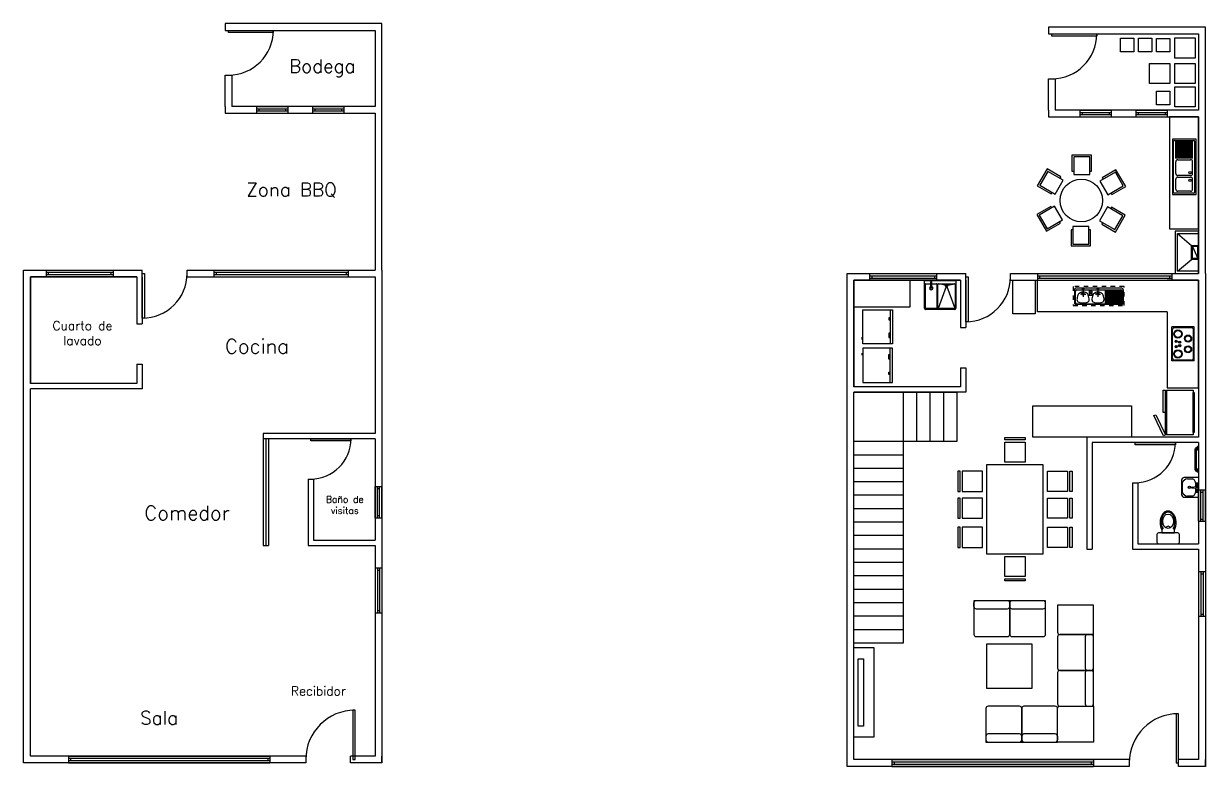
# Model space of a CAD drawing. Extents: x 4.6 to 31, y 7.2 to 54.5.
# Drawn here: x 4.62 to 31.01, y 37.97 to 54.55 of the extents above; entities that cross this region are included whole.
import ezdxf

# ---------------------------------------------------------------- set-up
doc = ezdxf.new("R2010")
doc.units = 0
doc.header["$MEASUREMENT"] = 0
for name, pattern in [('0', [0]), ('AI9-LType1', [0.879429, 0.586286, -0.293143]), ('DASHED', [19.05, 12.7, -6.35])]:
    doc.linetypes.add(name, pattern=pattern)
for name, color, linetype in [('Cajas bodega', 12, 'Continuous'), ('Gradas', 252, 'Continuous'), ('Muebles Comedor', 170, 'Continuous'), ('Muebles Zona BBQ', 42, 'Continuous'), ('Muebles_baño', 211, 'Continuous'), ('Muebles_cocina', 200, 'Continuous'), ('Muebles_cuarto_lavado', 230, 'Continuous'), ('Muebles_sala', 90, 'Continuous'), ('Puertas', 2, 'DASHED'), ('Windows', 140, 'Continuous')]:
    doc.layers.add(name, color=color, linetype=linetype)
doc.styles.add('Nombres_lugares', font='RomanS')

# ---------------------------------------------------------------- blocks, each defined once
blk = doc.blocks.new('47')
at = {"color": 0, "linetype": '0'}
for p, q in [((5023.4, 14065.4), (4933.4, 14065.4)), ((4933.4, 14065.4), (4933.4, 14015.4)), ((4938.5, 14020.4), (4938.5, 14065.4)), ((4938.5, 14020.4), (4963.5, 14050.4)), ((4963.5, 14050.4), (4963.5, 14065.4)), ((4993.5, 14050.4), (4963.5, 14050.4)), ((4965.5, 14052.4), (4991.5, 14063.4)), ((4991.5, 14063.4), (4965.5, 14063.4)), ((4965.5, 14063.4), (4965.5, 14052.4)), ((4965.5, 14052.4), (4965.5, 14052.4)), ((4991.5, 14052.4), (4965.5, 14052.4)), ((4991.5, 14063.4), (4991.5, 14052.4)), ((4993.5, 14065.4), (4993.5, 14050.4)), ((5018.5, 14020.4), (4993.5, 14050.4)), ((5018.5, 14065.4), (5018.5, 14020.4)), ((5023.4, 14015.4), (5023.4, 14065.4)), ((4933.4, 14015.4), (5023.4, 14015.4)), ((5018.5, 14020.4), (4938.5, 14020.4))]:
    blk.add_line(p, q, dxfattribs=at)
blk = doc.blocks.new('10')
at = {"color": 0}
for p, q in [((3826.3, 14051.5), (3826.3, 13981.1)), ((3990.4, 14051.5), (3826.3, 14051.5)), ((3829.8, 13988.1), (3829.8, 14044.4)), ((3983.4, 14047.9), (3833.3, 14047.9)), ((3883.4, 14041), (3833.3, 14041)), ((3928.6, 14041.2), (3893.1, 14041.2)), ((3975.1, 14041.2), (3945.5, 14041.2)), ((3986.9, 14044.4), (3986.9, 13988.1)), ((3990.4, 13981.1), (3990.4, 14051.5)), ((3883.4, 14038), (3833.3, 14038)), ((3883.4, 14035.1), (3833.3, 14035.1)), ((3883.4, 14032.2), (3833.3, 14032.2)), ((3883.4, 14029.2), (3833.3, 14029.2)), ((3883.4, 14026.3), (3833.3, 14026.3)), ((3883.4, 14023.4), (3833.3, 14023.4)), ((3883.4, 14020.4), (3833.3, 14020.4)), ((3883.4, 14017.5), (3833.3, 14017.5)), ((3883.4, 14014.5), (3833.3, 14014.5)), ((3883.4, 14011.6), (3833.3, 14011.6)), ((3883.4, 14008.7), (3833.3, 14008.7)), ((3883.4, 14005.7), (3833.3, 14005.7)), ((3887.3, 13996.9), (3887.3, 14035.3)), ((3934.4, 14035.3), (3934.4, 13996.9)), ((3939.7, 13996.9), (3939.7, 14035.3)), ((3981, 14035.3), (3981, 13996.9)), ((3826.3, 13981.1), (3990.4, 13981.1)), ((3883.4, 14002.8), (3833.3, 14002.8)), ((3883.4, 13999.8), (3833.3, 13999.8)), ((3883.4, 13996.9), (3833.3, 13996.9)), ((3883.4, 13994), (3833.3, 13994)), ((3883.4, 13991), (3833.3, 13991)), ((3983.4, 13984.6), (3833.3, 13984.6)), ((3928.6, 13991), (3893.1, 13991)), ((3975.1, 13991), (3945.5, 13991))]:
    blk.add_line(p, q, dxfattribs=at)
for centre in [(3925.8, 14033.1), (3948.3, 14033.1)]:
    blk.add_circle(centre, 3.53, dxfattribs=at)
for points in [[(3833.3, 14047.9), (3831.4, 14047.9), (3829.8, 14046.4), (3829.8, 14044.4)], [(3893.1, 14041.2), (3889.9, 14041.2), (3887.3, 14038.5), (3887.3, 14035.3)], [(3934.4, 14035.3), (3934.4, 14038.5), (3931.8, 14041.2), (3928.6, 14041.2)], [(3945.5, 14041.2), (3942.3, 14041.2), (3939.7, 14038.5), (3939.7, 14035.3)], [(3981, 14035.3), (3981, 14038.5), (3978.3, 14041.2), (3975.1, 14041.2)], [(3986.9, 14044.4), (3986.9, 14046.4), (3985.3, 14047.9), (3983.4, 14047.9)], [(3829.8, 13988.1), (3829.8, 13986.2), (3831.4, 13984.6), (3833.3, 13984.6)], [(3887.3, 13996.9), (3887.3, 13993.7), (3889.9, 13991), (3893.1, 13991)], [(3928.6, 13991), (3931.8, 13991), (3934.4, 13993.7), (3934.4, 13996.9)], [(3939.7, 13996.9), (3939.7, 13993.7), (3942.3, 13991), (3945.5, 13991)], [(3975.1, 13991), (3978.3, 13991), (3981, 13993.7), (3981, 13996.9)], [(3983.4, 13984.6), (3985.3, 13984.6), (3986.9, 13986.2), (3986.9, 13988.1)]]:
    blk.add_open_spline(points, degree=3, dxfattribs=at)
blk = doc.blocks.new('37')
at = {"color": 0, "linetype": '0'}
for p, q in [((4838.7, 13566.1), (4762.7, 13566.1)), ((4762.7, 13566.1), (4762.7, 13516.1)), ((4832.7, 13564.4), (4768.6, 13564.4)), ((4838.7, 13566.1), (4838.7, 13516.1)), ((4764.4, 13560.1), (4764.4, 13522)), ((4837, 13560.1), (4837, 13522)), ((4838.7, 13516.1), (4762.7, 13516.1)), ((4832.7, 13517.8), (4768.6, 13517.8)), ((4794.4, 13527.8), (4794.3, 13527.9)), ((4794.4, 13523.7), (4794.3, 13523.6)), ((4795, 13527.8), (4795.1, 13527.9)), ((4795, 13523.7), (4795.1, 13523.6)), ((4796.4, 13535.8), (4796.3, 13535.9)), ((4796.4, 13531.7), (4796.3, 13531.6)), ((4797, 13535.8), (4797.1, 13535.9)), ((4797, 13531.7), (4797.1, 13531.6)), ((4804.4, 13535.8), (4804.3, 13535.9)), ((4804.4, 13531.7), (4804.3, 13531.6)), ((4805, 13535.8), (4805.1, 13535.9)), ((4805, 13531.7), (4805.1, 13531.6)), ((4806.4, 13527.8), (4806.3, 13527.9)), ((4806.4, 13523.7), (4806.3, 13523.6)), ((4807, 13527.8), (4807.1, 13527.9)), ((4807, 13523.7), (4807.1, 13523.6))]:
    blk.add_line(p, q, dxfattribs=at)
for centre, radius in [((4778.4, 13529.8), 9.37), ((4778.4, 13529.8), 7.67), ((4788.7, 13552.4), 7.96), ((4788.7, 13552.4), 6.26), ((4812.7, 13552.4), 7.96), ((4812.7, 13552.4), 6.26), ((4823, 13529.8), 9.37), ((4823, 13529.8), 7.67), ((4794.7, 13525.8), 2.5), ((4794.7, 13525.8), 2.18), ((4796.7, 13533.8), 2.5), ((4796.7, 13533.8), 2.18), ((4804.7, 13533.8), 2.5), ((4804.7, 13533.8), 2.18), ((4806.7, 13525.8), 2.5), ((4806.7, 13525.8), 2.18)]:
    blk.add_circle(centre, radius, dxfattribs=at)
for centre, radius, start, end in [((4768.6, 13560.1), 4.25, 90, 180), ((4832.7, 13560.1), 4.25, 0, 90), ((4768.6, 13522), 4.25, 180, 270), ((4817.2, 13525.8), 23, 174.6599, 185.3401), ((4817.2, 13525.8), 22.9, 174.8519, 185.1481), ((4794.7, 13525.8), 2.08, 81.5049, 98.4951), ((4794.7, 13525.8), 2.08, 261.5049, 278.4951), ((4772.1, 13525.8), 22.9, 354.8519, 5.1481), ((4772.1, 13525.8), 23, 354.6599, 5.3401), ((4819.2, 13533.8), 23, 174.6599, 185.3401), ((4819.2, 13533.8), 22.9, 174.8519, 185.1481), ((4796.7, 13533.8), 2.08, 81.5049, 98.4951), ((4796.7, 13533.8), 2.08, 261.5049, 278.4951), ((4774.1, 13533.8), 22.9, 354.8519, 5.1481), ((4774.1, 13533.8), 23, 354.6599, 5.3401), ((4827.2, 13533.8), 23, 174.6599, 185.3401), ((4827.2, 13533.8), 22.9, 174.8519, 185.1481), ((4804.7, 13533.8), 2.08, 81.5049, 98.4951), ((4804.7, 13533.8), 2.08, 261.5049, 278.4951), ((4782.1, 13533.8), 22.9, 354.8519, 5.1481), ((4782.1, 13533.8), 23, 354.6599, 5.3401), ((4829.2, 13525.8), 23, 174.6599, 185.3401), ((4829.2, 13525.8), 22.9, 174.8519, 185.1481), ((4806.7, 13525.8), 2.08, 81.5049, 98.4951), ((4806.7, 13525.8), 2.08, 261.5049, 278.4951), ((4784.1, 13525.8), 22.9, 354.8519, 5.1481), ((4784.1, 13525.8), 23, 354.6599, 5.3401), ((4832.7, 13522), 4.25, 270, 0)]:
    blk.add_arc(centre, radius, start, end, dxfattribs=at)
blk = doc.blocks.new('21')
at = {"color": 0, "linetype": 'AI9-LType1'}
for p, q in [((3814.3, 13483.2), (3814.3, 13412.9)), ((4001.9, 13483.2), (3814.3, 13483.2)), ((4001.9, 13412.9), (4001.9, 13483.2)), ((3814.3, 13412.9), (4001.9, 13412.9))]:
    blk.add_line(p, q, dxfattribs=at)
at = {"color": 0}
for p, q in [((3825.2, 13479.7), (3990.1, 13479.7)), ((3817.6, 13425.6), (3817.6, 13472.1)), ((3821.1, 13430.4), (3821.1, 13471.8)), ((3884.9, 13468.9), (3822.4, 13469)), ((3884.9, 13465.1), (3822.4, 13465.2)), ((3884.9, 13461.3), (3822.4, 13461.4)), ((3884.9, 13457.5), (3822.4, 13457.6)), ((3884.9, 13453.6), (3822.4, 13453.7)), ((3884.9, 13449.8), (3822.4, 13449.9)), ((3884.9, 13446), (3822.4, 13446.1)), ((3884.9, 13442.2), (3822.4, 13442.3)), ((3884.9, 13438.4), (3822.4, 13438.5)), ((3884.9, 13434.6), (3822.4, 13434.7)), ((3884.9, 13472.7), (3823.2, 13472.8)), ((3989.2, 13476.7), (3826, 13476.7)), ((3906.5, 13440.6), (3900.8, 13440.6)), ((3910.8, 13444.9), (3910.8, 13450.6)), ((3910.8, 13436.3), (3910.8, 13430.6)), ((3915.1, 13440.6), (3920.8, 13440.6)), ((3933.6, 13429.8), (3933.6, 13444.7)), ((3934.8, 13445.8), (3941.7, 13445.8)), ((3942.9, 13429.8), (3942.9, 13444.7)), ((3961.4, 13440.6), (3955.7, 13440.6)), ((3965.7, 13444.9), (3965.7, 13450.6)), ((3965.7, 13436.3), (3965.7, 13430.6)), ((3970, 13440.6), (3975.7, 13440.6)), ((3994.1, 13471.8), (3994.1, 13430.4)), ((3997.7, 13425.6), (3997.7, 13472.1)), ((3822.4, 13430.9), (3884.9, 13430.8)), ((3990.1, 13417.9), (3825.2, 13417.9)), ((3989.2, 13425.5), (3826, 13425.5)), ((3910.8, 13418.6), (3910.8, 13429.5)), ((3941.7, 13428.6), (3934.8, 13428.6)), ((3965.7, 13418.6), (3965.7, 13429.5))]:
    blk.add_line(p, q, dxfattribs=at)
for centre, radius in [((3910.8, 13440.6), 4.3), ((3910.8, 13440.6), 1.72), ((3938.3, 13437.4), 3.11), ((3938.3, 13437.4), 1.99), ((3965.7, 13440.6), 4.3), ((3965.7, 13440.6), 1.72), ((3910.8, 13422), 2.42), ((3965.7, 13422), 2.42)]:
    blk.add_circle(centre, radius, dxfattribs=at)
for points in [[(3825.2, 13479.7), (3821, 13479.7), (3817.6, 13476.3), (3817.6, 13472.1)], [(3997.7, 13472.1), (3997.7, 13476.3), (3994.3, 13479.7), (3990.1, 13479.7)], [(3826, 13476.7), (3823.3, 13476.7), (3821.1, 13474.5), (3821.1, 13471.8)], [(3889.1, 13464.6), (3888.1, 13462.5), (3887.8, 13460.1), (3888.3, 13457.8)], [(3888.3, 13457.8), (3889.1, 13451.7), (3891, 13445.8), (3894, 13440.4)], [(3891.7, 13469), (3890.4, 13467.8), (3889.5, 13466.3), (3889.1, 13464.6)], [(3906.4, 13473.4), (3901.2, 13473.3), (3896.1, 13471.7), (3891.7, 13469)], [(3894, 13440.4), (3897.1, 13437.3), (3901, 13435.2), (3905.2, 13434.2)], [(3905.2, 13434.2), (3908.9, 13433.1), (3912.8, 13433.1), (3916.5, 13434.2)], [(3908, 13473.6), (3907.5, 13473.6), (3906.9, 13473.4), (3906.4, 13473.3)], [(3915.3, 13473.4), (3912.9, 13473.8), (3910.5, 13473.9), (3908, 13473.6)], [(3930, 13469), (3925.6, 13471.7), (3920.6, 13473.3), (3915.3, 13473.4)], [(3916.5, 13434.2), (3920.7, 13435.2), (3924.6, 13437.3), (3927.7, 13440.4)], [(3927.7, 13440.4), (3930.7, 13445.8), (3932.6, 13451.7), (3933.4, 13457.8)], [(3932.7, 13464.6), (3932.2, 13466.3), (3931.3, 13467.8), (3930, 13469)], [(3933.4, 13457.8), (3933.9, 13460.1), (3933.6, 13462.5), (3932.7, 13464.6)], [(3934.8, 13445.8), (3934.1, 13445.8), (3933.6, 13445.3), (3933.6, 13444.7)], [(3942.9, 13444.7), (3942.9, 13445.3), (3942.3, 13445.8), (3941.7, 13445.8)], [(3943.8, 13464.6), (3942.9, 13462.5), (3942.6, 13460.1), (3943.1, 13457.8)], [(3943.1, 13457.8), (3943.8, 13451.7), (3945.8, 13445.8), (3948.7, 13440.4)], [(3946.4, 13469), (3945.2, 13467.8), (3944.3, 13466.3), (3943.8, 13464.6)], [(3961.1, 13473.4), (3955.9, 13473.3), (3950.8, 13471.7), (3946.4, 13469)], [(3948.7, 13440.4), (3951.8, 13437.3), (3955.7, 13435.2), (3959.9, 13434.2)], [(3959.9, 13434.2), (3963.6, 13433.1), (3967.6, 13433.1), (3971.3, 13434.2)], [(3968.4, 13473.6), (3966, 13473.9), (3963.5, 13473.8), (3961.1, 13473.4)], [(3970.1, 13473.3), (3969.5, 13473.4), (3969, 13473.6), (3968.4, 13473.6)], [(3984.8, 13469), (3980.4, 13471.7), (3975.3, 13473.3), (3970.1, 13473.4)], [(3971.3, 13434.2), (3975.5, 13435.2), (3979.4, 13437.3), (3982.5, 13440.4)], [(3982.5, 13440.4), (3985.4, 13445.8), (3987.4, 13451.7), (3988.1, 13457.8)], [(3987.4, 13464.6), (3986.9, 13466.3), (3986, 13467.8), (3984.8, 13469)], [(3988.1, 13457.8), (3988.6, 13460.1), (3988.4, 13462.5), (3987.4, 13464.6)], [(3994.1, 13471.8), (3994.1, 13474.5), (3991.9, 13476.7), (3989.2, 13476.7)], [(3817.6, 13425.6), (3817.6, 13421.4), (3821, 13417.9), (3825.2, 13417.9)], [(3821.1, 13430.4), (3821.1, 13427.7), (3823.3, 13425.5), (3826, 13425.5)], [(3933.6, 13429.8), (3933.6, 13429.2), (3934.1, 13428.6), (3934.8, 13428.6)], [(3941.7, 13428.6), (3942.3, 13428.6), (3942.9, 13429.2), (3942.9, 13429.8)], [(3989.2, 13425.5), (3991.9, 13425.5), (3994.1, 13427.7), (3994.1, 13430.4)], [(3990.1, 13417.9), (3994.3, 13417.9), (3997.7, 13421.4), (3997.7, 13425.6)]]:
    blk.add_open_spline(points, degree=3, dxfattribs=at)
blk = doc.blocks.new('FRE-04')
for p, q in [((-0.332, -0.619), (-0.332, 0.001)), ((-0.332, 0.001), (0.368, 0.001)), ((0.368, 0.001), (0.368, -0.619)), ((-0.312, -0.619), (-0.312, -0.084)), ((-0.302, -0.074), (-0.197, -0.074)), ((-0.197, -0.035), (-0.197, -0.079)), ((-0.197, -0.079), (-0.197, -0.153)), ((-0.173, -0.029), (-0.191, -0.029)), ((-0.191, -0.159), (-0.173, -0.159)), ((-0.167, -0.153), (-0.167, -0.035)), ((-0.167, -0.074), (-0.062, -0.074)), ((-0.052, -0.619), (-0.052, -0.084)), ((-0.052, -0.114), (-0.032, -0.114)), ((-0.032, -0.198), (-0.052, -0.198)), ((-0.032, -0.619), (-0.032, -0.084)), ((0.151, -0.138), (-0.029, -0.625)), ((0.131, -0.104), (-0.027, -0.075)), ((-0.022, -0.074), (0.338, -0.074)), ((0.165, -0.138), (0.347, -0.623)), ((0.185, -0.104), (0.345, -0.076)), ((0.348, -0.084), (0.348, -0.619)), ((-0.062, -0.629), (-0.302, -0.629)), ((0.338, -0.649), (-0.302, -0.649)), ((0.338, -0.629), (-0.022, -0.629))]:
    blk.add_line(p, q)
for radius in [0.0278, 0.0162]:
    blk.add_circle((0.158, -0.111), radius)
for centre, radius, start, end in [((-0.302, -0.084), 0.01, 90, 180), ((-0.183, -0.173), 0.0371, 112.0718, 64.3207), ((-0.183, -0.173), 0.0284, 119.3493, 55.5826), ((-0.191, -0.035), 0.006, 90, 180), ((-0.191, -0.153), 0.006, 180, 270), ((-0.173, -0.035), 0.006, 0, 90), ((-0.173, -0.153), 0.006, 270, 0), ((-0.062, -0.084), 0.01, 360, 90), ((-0.022, -0.084), 0.01, 90, 180), ((0.338, -0.084), 0.01, 360, 90), ((-0.302, -0.619), 0.03, 180, 270), ((-0.302, -0.619), 0.01, 180, 270), ((-0.062, -0.619), 0.01, 270, 360), ((-0.022, -0.619), 0.01, 180, 270), ((0.338, -0.619), 0.03, 270, 0), ((0.338, -0.619), 0.01, 270, 360)]:
    blk.add_arc(centre, radius, start, end)
blk = doc.blocks.new('LAV-14')
for p, q in [((0.114, 0.22), (-0.206, 0.22)), ((-0.206, -0.22), (-0.206, 0.22)), ((-0.196, 0.108), (-0.196, 0.058)), ((-0.146, 0.108), (-0.196, 0.108)), ((-0.196, 0.058), (-0.146, 0.058)), ((-0.146, 0.058), (-0.146, 0.108)), ((-0.133, 0.022), (-0.133, 0.112)), ((-0.073, 0.197), (0.044, 0.197)), ((0.154, 0.112), (0.154, -0.105)), ((0.174, -0.16), (0.174, 0.16)), ((-0.206, -0.22), (0.114, -0.22)), ((-0.146, -0.042), (-0.196, -0.042)), ((-0.196, -0.042), (-0.196, -0.092)), ((-0.196, -0.092), (-0.146, -0.092)), ((-0.146, -0.092), (-0.146, -0.042)), ((-0.133, -0.105), (-0.133, -0.017)), ((0.044, -0.19), (-0.073, -0.19))]:
    blk.add_line(p, q)
for points in [[(-0.191, -0.023), (-0.191, 0.027), (-0.056, 0.016), (-0.055, -0.007), (-0.19, -0.023)], [(-0.19, 0.027), (-0.179, 0.011), (-0.158, 0.011)], [(-0.055, 0.015), (-0.059, 0.012), (-0.089, 0.012)], [(-0.19, -0.023), (-0.179, -0.009), (-0.157, -0.007)], [(-0.055, -0.009), (-0.06, -0.004), (-0.091, -0.004)]]:
    blk.add_lwpolyline(points)
for centre, radius in [((-0.171, 0.083), 0.025), ((-0.171, 0.083), 0.018), ((-0.167, 0.001), 0.00737), ((-0.001, 0.001), 0.0272), ((-0.001, 0.001), 0.0211), ((-0.171, -0.067), 0.025), ((-0.171, -0.067), 0.018)]:
    blk.add_circle(centre, radius)
for centre, radius, start, end in [((-0.047, 0.115), 0.0858, 107.4511, 182.1137), ((0.021, 0.053), 0.146, 23.9281, 80.6834), ((0.114, 0.16), 0.06, 0, 90), ((-0.047, -0.108), 0.0858, 177.8863, 252.5489), ((0.021, -0.046), 0.146, 279.3166, 336.0719), ((0.114, -0.16), 0.06, 270, 0)]:
    blk.add_arc(centre, radius, start, end)
blk = doc.blocks.new('AXE-11')
for p, q in [((-0.1975, -0.003), (-0.2725, -0.003)), ((-0.2725, -0.003), (-0.2725, -0.028)), ((-0.2725, -0.028), (-0.25375, -0.04675)), ((-0.2725, -0.028), (-0.1975, -0.028)), ((-0.2475, -0.04675), (-0.25375, -0.04675)), ((-0.2475, -0.04675), (-0.21625, -0.04675)), ((-0.1975, -0.028), (-0.21625, -0.04675)), ((-0.21, -0.05925), (0.24234, -0.05925)), ((-0.21, -0.08425), (0.24, -0.08425)), ((-0.1975, -0.028), (-0.1975, -0.003)), ((0.2275, -0.028), (0.2275, -0.003)), ((0.2275, -0.003), (0.3025, -0.003)), ((0.3025, -0.028), (0.2275, -0.028)), ((0.2275, -0.028), (0.24625, -0.04675)), ((0.2775, -0.04675), (0.24625, -0.04675)), ((0.2775, -0.04675), (0.28375, -0.04675)), ((0.3025, -0.028), (0.28375, -0.04675)), ((0.3025, -0.003), (0.3025, -0.028))]:
    blk.add_line(p, q)
for centre, radius, start, end in [((-0.21, -0.04675), 0.0375, 180, 270), ((-0.21, -0.04675), 0.0125, 180, 270), ((0.24, -0.04675), 0.0125, 270, 0), ((0.24, -0.04675), 0.0375, 270, 0)]:
    blk.add_arc(centre, radius, start, end)

msp = doc.modelspace()

# ---------------------------------------------------------------- linework, layer by layer
for p, q in [((12.624, 54.549, 0.283), (9.124, 54.549, 0.283)), ((9.124, 54.549, 0.283), (9.124, 54.399, 0.283)), ((9.124, 54.399, 0.283), (12.474, 54.399, 0.283)), ((12.474, 54.399, 0.283), (12.474, 52.699, 0.283)), ((12.624, 49.049, 0.283), (12.624, 54.549, 0.283)), ((31.012, 54.469, 0.283), (27.512, 54.469, 0.283)), ((27.512, 54.469, 0.283), (27.512, 54.319, 0.283)), ((31.012, 48.969, 0.283), (31.012, 54.469, 0.283)), ((27.512, 54.319, 0.283), (30.862, 54.319, 0.283)), ((30.862, 54.319, 0.283), (30.862, 52.619, 0.283)), ((9.124, 52.699, 0.283), (9.124, 53.399, 0.283)), ((9.124, 53.399, 0.283), (9.274, 53.399, 0.283)), ((9.274, 53.399, 0.283), (9.274, 52.699, 0.283)), ((27.512, 52.619, 0.283), (27.512, 53.319, 0.283)), ((27.512, 53.319, 0.283), (27.662, 53.319, 0.283)), ((27.662, 53.319, 0.283), (27.662, 52.619, 0.283)), ((9.124, 52.699, 0.283), (9.124, 52.549, 0.283)), ((9.124, 52.549, 0.283), (12.474, 52.549, 0.283)), ((12.474, 52.699, 0.283), (9.274, 52.699, 0.283)), ((12.474, 52.549, 0.283), (12.474, 49.049, 0.283)), ((27.512, 52.619, 0.283), (27.512, 52.469, 0.283)), ((30.862, 52.619, 0.283), (27.662, 52.619, 0.283)), ((27.512, 52.469, 0.283), (30.862, 52.469, 0.283)), ((30.862, 52.469, 0.283), (30.862, 48.969, 0.283)), ((4.624, 38.049, 0.283), (4.624, 49.049, 0.283)), ((4.624, 49.049, 0.283), (7.274, 49.049, 0.283)), ((7.154, 48.899, 0.283), (4.774, 48.899, 0.283)), ((4.774, 48.899, 0.283), (4.774, 46.519, 0.283)), ((4.774, 48.899, 0.283), (7.154, 48.899, 0.283)), ((4.774, 46.519, 0.283), (4.774, 48.899, 0.283)), ((7.154, 48.899, 0.283), (7.154, 47.849, 0.283)), ((7.274, 48.899, 0.283), (7.274, 49.049, 0.283)), ((7.274, 48.899, 0.283), (7.274, 47.849, 0.283)), ((8.274, 48.899, 0.283), (8.274, 49.049, 0.283)), ((8.274, 49.049, 0.283), (12.474, 49.049, 0.283)), ((8.274, 48.899, 0.283), (12.474, 48.899, 0.283)), ((12.474, 48.899, 0.283), (12.474, 45.399, 0.283)), ((12.474, 48.899, 0.283), (12.474, 45.399, 0.283)), ((12.624, 49.049, 0.283), (12.624, 38.049, 0.283)), ((23.012, 37.969, 0.283), (23.012, 48.969, 0.283)), ((23.012, 48.969, 0.283), (25.662, 48.969, 0.283)), ((25.542, 48.819, 0.283), (23.162, 48.819, 0.283)), ((23.162, 48.819, 0.283), (23.162, 46.439, 0.283)), ((23.162, 48.819, 0.283), (25.542, 48.819, 0.283)), ((23.162, 46.439, 0.283), (23.162, 48.819, 0.283)), ((25.542, 48.819, 0.283), (25.542, 47.769, 0.283)), ((25.662, 48.819, 0.283), (25.662, 48.969, 0.283)), ((25.662, 48.819, 0.283), (25.662, 47.769, 0.283)), ((26.662, 48.819, 0.283), (26.662, 48.969, 0.283)), ((26.662, 48.969, 0.283), (30.862, 48.969, 0.283)), ((26.662, 48.819, 0.283), (30.862, 48.819, 0.283)), ((30.862, 48.819, 0.283), (30.862, 45.319, 0.283)), ((30.862, 48.819, 0.283), (30.862, 45.319, 0.283)), ((31.012, 48.969, 0.283), (31.012, 37.969, 0.283)), ((7.154, 47.849, 0.283), (7.274, 47.849, 0.283)), ((25.542, 47.769, 0.283), (25.662, 47.769, 0.283)), ((7.154, 46.949, 0.283), (7.274, 46.949, 0.283)), ((7.154, 46.949, 0.283), (7.154, 46.519, 0.283)), ((7.274, 46.949, 0.283), (7.274, 46.399, 0.283)), ((25.542, 46.869, 0.283), (25.662, 46.869, 0.283)), ((25.542, 46.869, 0.283), (25.542, 46.439, 0.283)), ((25.662, 46.869, 0.283), (25.662, 46.319, 0.283)), ((7.154, 46.519, 0.283), (4.774, 46.519, 0.283)), ((7.274, 46.399, 0.283), (4.774, 46.399, 0.283)), ((4.774, 38.199, 0.283), (4.774, 46.399, 0.283)), ((25.542, 46.439, 0.283), (23.162, 46.439, 0.283)), ((25.662, 46.319, 0.283), (23.162, 46.319, 0.283)), ((23.162, 38.119, 0.283), (23.162, 46.319, 0.283)), ((12.474, 45.399, 0.283), (9.974, 45.399, 0.283)), ((9.974, 45.399, 0.283), (9.974, 42.899, 0.283)), ((10.094, 45.279, 0.283), (9.974, 45.279, 0.283)), ((10.034, 45.279, 0.283), (10.034, 42.899, 0.283)), ((12.474, 45.279, 0.283), (10.094, 45.279, 0.283)), ((10.094, 45.279, 0.283), (10.094, 42.899, 0.283)), ((12.474, 45.279, 0.283), (12.474, 43.019, 0.283)), ((30.862, 45.319, 0.283), (28.362, 45.319, 0.283)), ((28.362, 45.319, 0.283), (28.362, 42.819, 0.283)), ((30.862, 45.199, 0.283), (28.482, 45.199, 0.283)), ((28.482, 45.199, 0.283), (28.482, 42.819, 0.283)), ((30.862, 45.199, 0.283), (30.862, 42.939, 0.283)), ((10.974, 44.379, 0.283), (10.974, 42.899, 0.283)), ((10.974, 44.379, 0.283), (11.094, 44.379, 0.283)), ((11.094, 44.379, 0.283), (11.094, 43.019, 0.283)), ((29.382, 44.299, 0.283), (29.382, 42.819, 0.283)), ((29.382, 44.299, 0.283), (29.502, 44.299, 0.283)), ((29.502, 44.299, 0.283), (29.502, 42.939, 0.283)), ((11.094, 43.019, 0.283), (12.474, 43.019, 0.283)), ((9.974, 42.899, 0.283), (10.094, 42.899, 0.283)), ((10.974, 42.899, 0.283), (12.474, 42.899, 0.283)), ((12.474, 42.899, 0.283), (12.474, 38.199, 0.283)), ((28.362, 42.819, 0.283), (28.482, 42.819, 0.283)), ((29.382, 42.819, 0.283), (30.862, 42.819, 0.283)), ((29.502, 42.939, 0.283), (30.862, 42.939, 0.283)), ((30.862, 42.819, 0.283), (30.862, 38.119, 0.283)), ((10.924, 38.049, 0.283), (4.624, 38.049, 0.283)), ((10.924, 38.199, 0.283), (4.774, 38.199, 0.283)), ((10.924, 38.199, 0.283), (10.924, 38.049, 0.283)), ((11.924, 38.049, 0.283), (11.924, 38.199, 0.283)), ((12.474, 38.199, 0.283), (11.924, 38.199, 0.283)), ((12.624, 38.049, 0.283), (11.924, 38.049, 0.283)), ((12.624, 38.049, 0.283), (12.624, 38.199, 0.283)), ((29.312, 38.119, 0.283), (23.162, 38.119, 0.283)), ((29.312, 38.119, 0.283), (29.312, 37.969, 0.283)), ((30.412, 37.969, 0.283), (30.412, 38.119, 0.283)), ((30.862, 38.119, 0.283), (30.412, 38.119, 0.283)), ((31.012, 37.969, 0.283), (31.012, 38.119, 0.283)), ((29.312, 37.969, 0.283), (23.012, 37.969, 0.283)), ((31.012, 37.969, 0.283), (30.412, 37.969, 0.283))]:
    msp.add_line(p, q)
at = {"layer": 'Cajas bodega'}
for points in [[(29.415, 53.923), (29.115, 53.923), (29.115, 54.223), (29.415, 54.223)], [(29.817, 53.923), (29.517, 53.923), (29.517, 54.223), (29.817, 54.223)], [(30.218, 53.917), (29.918, 53.917), (29.918, 54.217), (30.218, 54.217)], [(30.333, 54.232), (30.783, 54.232), (30.783, 53.782), (30.333, 53.782)], [(29.766, 53.663), (30.216, 53.663), (30.216, 53.213), (29.766, 53.213)], [(30.333, 53.663), (30.783, 53.663), (30.783, 53.213), (30.333, 53.213)], [(30.333, 53.142), (30.783, 53.142), (30.783, 52.692), (30.333, 52.692)], [(30.218, 52.738), (29.918, 52.738), (29.918, 53.038), (30.218, 53.038)]]:
    msp.add_lwpolyline(points, close=True, dxfattribs=at)
at = {"layer": 'Gradas'}
for p, q in [((23.162, 46.319, 0.283), (25.462, 46.319, 0.283)), ((23.162, 46.319, 0.283), (24.262, 46.319, 0.283)), ((24.262, 46.319, 0.283), (24.262, 45.219, 0.283)), ((24.562, 46.319, 0.283), (24.562, 45.219, 0.283)), ((24.862, 46.319, 0.283), (24.862, 45.219, 0.283)), ((25.162, 46.319, 0.283), (25.162, 45.219, 0.283)), ((25.462, 46.319, 0.283), (25.462, 45.219, 0.283)), ((25.462, 45.219, 0.283), (23.162, 45.219, 0.283)), ((24.262, 45.219, 0.283), (24.262, 40.719, 0.283)), ((24.262, 44.919, 0.283), (23.162, 44.919, 0.283)), ((24.262, 44.619, 0.283), (23.162, 44.619, 0.283)), ((24.262, 44.319, 0.283), (23.162, 44.319, 0.283)), ((24.262, 44.019, 0.283), (23.162, 44.019, 0.283)), ((24.262, 43.719, 0.283), (23.162, 43.719, 0.283)), ((24.262, 43.419, 0.283), (23.162, 43.419, 0.283)), ((24.262, 43.119, 0.283), (23.162, 43.119, 0.283)), ((24.262, 42.819, 0.283), (23.162, 42.819, 0.283)), ((24.262, 42.519, 0.283), (23.162, 42.519, 0.283)), ((24.262, 42.219, 0.283), (23.162, 42.219, 0.283)), ((24.262, 41.919, 0.283), (23.162, 41.919, 0.283)), ((24.262, 41.619, 0.283), (23.162, 41.619, 0.283)), ((24.262, 41.319, 0.283), (23.162, 41.319, 0.283)), ((24.262, 41.019, 0.283), (23.162, 41.019, 0.283)), ((24.262, 40.719, 0.283), (23.162, 40.719, 0.283))]:
    msp.add_line(p, q, dxfattribs=at)
at = {"layer": 'Muebles Comedor'}
for points in [[(26.535, 45.307), (26.985, 45.307), (26.985, 45.257), (26.535, 45.257)], [(26.535, 45.207), (26.985, 45.207), (26.985, 44.757), (26.535, 44.757)], [(26.135, 44.707), (27.385, 44.707), (27.385, 42.707), (26.135, 42.707)], [(25.535, 44.557), (25.485, 44.557), (25.485, 44.107), (25.535, 44.107)], [(26.035, 44.557), (25.585, 44.557), (25.585, 44.107), (26.035, 44.107)], [(27.485, 44.557), (27.935, 44.557), (27.935, 44.107), (27.485, 44.107)], [(27.985, 44.557), (28.035, 44.557), (28.035, 44.107), (27.985, 44.107)], [(25.535, 43.957), (25.485, 43.957), (25.485, 43.507), (25.535, 43.507)], [(26.035, 43.957), (25.585, 43.957), (25.585, 43.507), (26.035, 43.507)], [(27.485, 43.957), (27.935, 43.957), (27.935, 43.507), (27.485, 43.507)], [(27.985, 43.957), (28.035, 43.957), (28.035, 43.507), (27.985, 43.507)], [(25.535, 43.307), (25.485, 43.307), (25.485, 42.857), (25.535, 42.857)], [(26.035, 43.307), (25.585, 43.307), (25.585, 42.857), (26.035, 42.857)], [(27.485, 43.307), (27.935, 43.307), (27.935, 42.857), (27.485, 42.857)], [(27.985, 43.307), (28.035, 43.307), (28.035, 42.857), (27.985, 42.857)], [(26.535, 42.657), (26.985, 42.657), (26.985, 42.207), (26.535, 42.207)], [(26.535, 42.157), (26.985, 42.157), (26.985, 42.107), (26.535, 42.107)]]:
    msp.add_lwpolyline(points, close=True, dxfattribs=at)
at = {"layer": 'Muebles Zona BBQ'}
for p, q in [((30.862, 52.469, 0.283), (30.212, 52.469, 0.283)), ((30.212, 52.469, 0.283), (30.212, 49.969, 0.283)), ((30.862, 49.969, 0.283), (30.862, 52.469, 0.283)), ((30.212, 49.969, 0.283), (30.862, 49.969, 0.283))]:
    msp.add_line(p, q, dxfattribs=at)
for points in [[(28.43, 51.259), (28.47, 51.259), (28.47, 51.615), (28.034, 51.615), (28.034, 51.259), (28.074, 51.259)], [(27.767, 51.093), (27.786, 51.127), (27.478, 51.305), (27.26, 50.928), (27.569, 50.75), (27.588, 50.784)], [(28.906, 50.767), (28.926, 50.732), (29.234, 50.911), (29.016, 51.288), (28.708, 51.11), (28.728, 51.075)], [(27.578, 50.435), (27.559, 50.469), (27.25, 50.291), (27.468, 49.914), (27.776, 50.092), (27.757, 50.126)], [(28.717, 50.109), (28.698, 50.075), (29.006, 49.896), (29.224, 50.274), (28.915, 50.452), (28.896, 50.418)], [(28.054, 49.943), (28.014, 49.943), (28.014, 49.587), (28.45, 49.587), (28.45, 49.943), (28.41, 49.943)]]:
    msp.add_lwpolyline(points, dxfattribs=at)
for points in [[(28.074, 51.575), (28.074, 51.179), (28.43, 51.179), (28.43, 51.575)], [(27.314, 50.942), (27.657, 50.744), (27.835, 51.053), (27.492, 51.251)], [(29.002, 51.234), (28.659, 51.036), (28.837, 50.727), (29.18, 50.925)], [(27.482, 49.968), (27.825, 50.166), (27.647, 50.475), (27.304, 50.277)], [(29.17, 50.259), (28.827, 50.457), (28.649, 50.149), (28.992, 49.951)], [(28.41, 49.626), (28.41, 50.022), (28.054, 50.022), (28.054, 49.626)]]:
    msp.add_lwpolyline(points, close=True, dxfattribs=at)
msp.add_circle((28.242, 50.601), 0.475, dxfattribs=at)
at = {"layer": 'Muebles_baño', "elevation": 0.283}
msp.add_lwpolyline([(29.932, 42.974, 0.414214), (29.967, 42.939), (30.397, 42.939, 0.414214), (30.432, 42.974), (30.432, 43.144, 0.414214), (30.397, 43.179), (29.967, 43.179, 0.414214), (29.932, 43.144)], format="xyb", close=True, dxfattribs=at)
msp.add_lwpolyline([(30.07, 43.274), (30.044, 43.274), (30.044, 43.179), (30.32, 43.179), (30.32, 43.274), (30.293, 43.274)], dxfattribs=at)
at = {"layer": 'Muebles_baño'}
msp.add_arc((30.18, 43.278, 0.283), 0.05, 15.5367, 164.4633, dxfattribs=at)
for centre, major_axis, ratio, start_param, end_param in [((30.18, 43.409, 0.283), (0, 0.26), 0.692308, 4.031964, 8.569209), ((30.18, 43.44, 0.283), (0, 0.2), 0.75, 4.712389, 7.853982)]:
    msp.add_ellipse(centre, major_axis=major_axis, ratio=ratio, start_param=start_param, end_param=end_param, dxfattribs=at)
msp.add_ellipse((30.18, 43.44, 0.283), major_axis=(0, 0.161), ratio=0.748554, dxfattribs=at)
for points, knots in [([(30.03, 43.44, 0.283), (30.03, 43.375, 0.283), (30.03, 43.311, 0.283), (30.07, 43.274, 0.283), (30.07, 43.274, 0.283), (30.07, 43.274, 0.283), (30.07, 43.274, 0.283)], [0, 0, 0, 0, 0.1705033, 0.1705033, 0.1705033, 0.1705034, 0.1705034, 0.1705034, 0.1705034]), ([(30.293, 43.274, 0.283), (30.293, 43.274, 0.283), (30.293, 43.274, 0.283), (30.293, 43.274, 0.283), (30.332, 43.311, 0.283), (30.331, 43.375, 0.283), (30.33, 43.44, 0.283)], [0.3935734, 0.3935734, 0.3935734, 0.3935734, 0.3935734, 0.3935734, 0.3935734, 0.5634376, 0.5634376, 0.5634376, 0.5634376])]:
    msp.add_open_spline(points, degree=3, knots=knots, dxfattribs=at)
at = {"layer": 'Muebles_cocina'}
for p, q in [((27.262, 48.119, 0.283), (27.262, 48.819, 0.283)), ((27.262, 48.819, 0.283), (30.162, 48.819, 0.283)), ((30.862, 46.419, 0.283), (30.862, 48.819, 0.283)), ((30.162, 48.119, 0.283), (27.262, 48.119, 0.283)), ((30.162, 48.119, 0.283), (30.162, 46.419, 0.283)), ((30.162, 46.419, 0.283), (30.862, 46.419, 0.283)), ((27.162, 45.319, 0.283), (27.162, 46.019, 0.283)), ((27.162, 46.019, 0.283), (29.362, 46.019)), ((29.362, 46.019), (29.362, 45.319, 0.283)), ((29.362, 45.319, 0.283), (27.162, 45.319, 0.283))]:
    msp.add_line(p, q, dxfattribs=at)
at = {"layer": 'Muebles_cocina', "elevation": 0.283}
for points in [[(27.212, 48.069), (26.712, 48.069), (26.712, 48.819), (27.212, 48.819)], [(30.07, 46.366), (30.12, 46.366), (30.12, 45.866), (30.07, 45.866)], [(30.12, 46.341), (30.145, 46.341), (30.145, 45.391), (30.12, 45.391)], [(30.145, 46.366), (30.74, 46.366), (30.74, 45.366), (30.145, 45.366)], [(30.74, 46.311), (30.762, 46.311), (30.762, 45.419), (30.74, 45.419)], [(29.863, 45.798), (29.909, 45.819), (30.12, 45.366), (30.075, 45.345)]]:
    msp.add_lwpolyline(points, close=True, dxfattribs=at)
msp.add_lwpolyline([(30.862, 48.819), (30.162, 48.819)], dxfattribs=at)
at = {"layer": 'Muebles_cuarto_lavado'}
for p, q in [((23.36, 47.477, 0.448), (23.36, 48.086, -0.009)), ((23.972, 48.163, 1.172), (23.972, 47.401, 1.172)), ((23.972, 47.985, 1.248), (23.947, 47.985, 1.248)), ((23.947, 47.985, 1.248), (23.947, 47.934, 1.248)), ((23.947, 47.959, 1.248), (23.972, 47.959, 1.248)), ((23.947, 47.934, 1.248), (23.972, 47.934, 1.248)), ((23.335, 47.54, 0.283), (23.36, 47.54, 0.283)), ((23.335, 47.515, 0.283), (23.36, 47.515, 0.283)), ((23.972, 46.539, 1.172), (23.972, 47.301, 1.172)), ((23.335, 47.186, 0.283), (23.36, 47.186, 0.283)), ((23.335, 47.161, 0.283), (23.36, 47.161, 0.283)), ((23.36, 47.224, 0.448), (23.36, 46.615, -0.009)), ((23.947, 46.716, 1.248), (23.947, 46.767, 1.248)), ((23.947, 46.767, 1.248), (23.972, 46.767, 1.248)), ((23.947, 46.742, 1.248), (23.972, 46.742, 1.248)), ((23.972, 46.716, 1.248), (23.947, 46.716, 1.248))]:
    msp.add_line(p, q, dxfattribs=at)
msp.add_lwpolyline([(23.162, 48.819), (24.412, 48.819), (24.412, 48.219), (23.162, 48.219)], close=True, dxfattribs=at)
at = {"layer": 'Muebles_cuarto_lavado', "elevation": 0.283}
for points in [[(23.362, 48.163), (24.023, 48.163), (24.023, 47.401), (23.362, 47.401)], [(23.362, 46.539), (24.023, 46.539), (24.023, 47.301), (23.362, 47.301)]]:
    msp.add_lwpolyline(points, close=True, dxfattribs=at)
at = {"layer": 'Muebles_cuarto_lavado', "elevation": 1.236}
for points in [[(23.972, 47.642), (23.947, 47.642), (23.947, 47.54), (23.972, 47.54)], [(23.972, 47.059), (23.947, 47.059), (23.947, 47.161), (23.972, 47.161)]]:
    msp.add_lwpolyline(points, dxfattribs=at)
at = {"layer": 'Muebles_sala'}
for p, q in [((23.162, 40.619, 0.283), (23.612, 40.619, 0.283)), ((23.162, 38.619, 0.283), (23.162, 40.619, 0.283)), ((23.612, 40.619, 0.283), (23.612, 38.619, 0.283)), ((23.612, 38.619, 0.283), (23.162, 38.619, 0.283))]:
    msp.add_line(p, q, dxfattribs=at)
for points in [[(25.894, 40.867), (26.594, 40.867, 0.414214), (26.644, 40.917), (26.644, 41.667), (25.844, 41.667), (25.844, 40.917, 0.414214)], [(26.694, 40.867), (27.394, 40.867, 0.414214), (27.444, 40.917), (27.444, 41.667), (26.644, 41.667), (26.644, 40.917, 0.414214)], [(27.712, 41.569), (27.712, 40.962, 0.414214), (27.762, 40.912), (28.512, 40.912), (28.512, 41.569)], [(27.712, 40.862), (27.712, 40.162, 0.414214), (27.762, 40.112), (28.512, 40.112), (28.512, 40.912), (27.762, 40.912, 0.414214)], [(27.712, 40.062), (27.712, 39.362, 0.414214), (27.762, 39.312), (28.512, 39.312), (28.512, 40.112), (27.762, 40.112, 0.414214)], [(26.862, 39.312), (26.162, 39.312, 0.414214), (26.112, 39.262), (26.112, 38.512), (26.912, 38.512), (26.912, 39.262, 0.414214)], [(27.662, 39.312), (26.962, 39.312, 0.414214), (26.912, 39.262), (26.912, 38.512), (27.712, 38.512), (27.712, 39.262, 0.414214)], [(28.512, 38.512), (27.712, 38.512), (27.712, 39.262, -0.414214), (27.762, 39.312), (28.512, 39.312)]]:
    msp.add_lwpolyline(points, format="xyb", close=True, dxfattribs=at)
for points in [[(25.844, 41.537, 0.414214), (25.894, 41.487), (26.594, 41.487, 0.414214), (26.644, 41.537), (26.644, 41.617, 0.414214), (26.594, 41.667), (25.894, 41.667, 0.414214), (25.844, 41.617), (25.844, 41.537), (25.844, 41.617)], [(26.644, 41.537, 0.414214), (26.694, 41.487), (27.394, 41.487, 0.414214), (27.444, 41.537), (27.444, 41.617, 0.414214), (27.394, 41.667), (26.694, 41.667, 0.414214), (26.644, 41.617), (26.644, 41.537), (26.644, 41.617)], [(28.382, 40.912, 0.414214), (28.332, 40.862), (28.332, 40.162, 0.414214), (28.382, 40.112), (28.462, 40.112, 0.414214), (28.512, 40.162), (28.512, 40.862, 0.414214), (28.462, 40.912), (28.382, 40.912), (28.462, 40.912)], [(28.382, 40.112, 0.414214), (28.332, 40.062), (28.332, 39.362, 0.414214), (28.382, 39.312), (28.462, 39.312, 0.414214), (28.512, 39.362), (28.512, 40.062, 0.414214), (28.462, 40.112), (28.382, 40.112), (28.462, 40.112)], [(26.912, 38.642, 0.414214), (26.862, 38.692), (26.162, 38.692, 0.414214), (26.112, 38.642), (26.112, 38.562, 0.414214), (26.162, 38.512), (26.862, 38.512, 0.414214), (26.912, 38.562), (26.912, 38.642), (26.912, 38.562)], [(27.712, 38.642, 0.414214), (27.662, 38.692), (26.962, 38.692, 0.414214), (26.912, 38.642), (26.912, 38.562, 0.414214), (26.962, 38.512), (27.662, 38.512, 0.414214), (27.712, 38.562), (27.712, 38.642), (27.712, 38.562)]]:
    msp.add_lwpolyline(points, format="xyb", dxfattribs=at)
for points in [[(26.135, 40.704), (27.135, 40.704), (27.135, 39.704), (26.135, 39.704)], [(23.262, 40.369), (23.382, 40.369), (23.382, 38.869), (23.262, 38.869)]]:
    msp.add_lwpolyline(points, close=True, dxfattribs=at)
at = {"layer": 'Puertas', "elevation": 0.283}
for points in [[(9.199, 54.399), (10.199, 54.399), (10.199, 54.349), (9.199, 54.349)], [(27.587, 54.319), (28.587, 54.319), (28.587, 54.269), (27.587, 54.269)], [(7.274, 48.974), (7.324, 48.974), (7.324, 47.974), (7.274, 47.974)], [(25.662, 48.894), (25.712, 48.894), (25.712, 47.894), (25.662, 47.894)], [(11.034, 45.283), (11.934, 45.283), (11.934, 45.233), (11.034, 45.233)], [(29.442, 45.199), (30.342, 45.199), (30.342, 45.149), (29.442, 45.149)], [(12.024, 38.124), (12.024, 39.224), (11.974, 39.224), (11.974, 38.124)], [(30.412, 38.044), (30.412, 39.144), (30.362, 39.144), (30.362, 38.044)]]:
    msp.add_lwpolyline(points, close=True, dxfattribs=at)
at = {"layer": 'Puertas'}
for centre, radius, start, end in [((9.199, 54.399, 0.283), 1, 270, 0), ((27.587, 54.319, 0.283), 1, 270, 0), ((7.274, 48.974, 0.283), 1, 270, 0), ((25.662, 48.894, 0.283), 1, 270, 0), ((11.034, 45.283, 0.283), 0.9, 270, 0), ((29.442, 45.199, 0.283), 0.9, 270, 0), ((12.024, 38.124, 0.283), 1.1, 90, 180), ((30.412, 38.044, 0.283), 1.1, 90, 180)]:
    msp.add_arc(centre, radius, start, end, dxfattribs=at)
at = {"layer": 'Windows'}
for p, q in [((9.824, 52.699, 0.283), (9.824, 52.549, 0.283)), ((9.824, 52.699, 0.283), (10.524, 52.699, 0.283)), ((9.824, 52.649, 0.283), (10.524, 52.649, 0.283)), ((9.824, 52.599, 0.283), (10.524, 52.599, 0.283)), ((9.824, 52.549, 0.283), (10.524, 52.549, 0.283)), ((9.874, 52.649, 0.283), (9.874, 52.599, 0.283)), ((10.474, 52.649, 0.283), (10.474, 52.599, 0.283)), ((10.524, 52.699, 0.283), (10.524, 52.549, 0.283)), ((11.074, 52.699, 0.283), (11.074, 52.549, 0.283)), ((11.074, 52.699, 0.283), (11.774, 52.699, 0.283)), ((11.074, 52.649, 0.283), (11.774, 52.649, 0.283)), ((11.074, 52.599, 0.283), (11.774, 52.599, 0.283)), ((11.074, 52.549, 0.283), (11.774, 52.549, 0.283)), ((11.124, 52.649, 0.283), (11.124, 52.599, 0.283)), ((11.724, 52.649, 0.283), (11.724, 52.599, 0.283)), ((11.774, 52.699, 0.283), (11.774, 52.549, 0.283)), ((28.212, 52.619, 0.283), (28.212, 52.469, 0.283)), ((28.212, 52.619, 0.283), (28.912, 52.619, 0.283)), ((28.212, 52.569, 0.283), (28.912, 52.569, 0.283)), ((28.212, 52.519, 0.283), (28.912, 52.519, 0.283)), ((28.262, 52.569, 0.283), (28.262, 52.519, 0.283)), ((28.862, 52.569, 0.283), (28.862, 52.519, 0.283)), ((28.912, 52.619, 0.283), (28.912, 52.469, 0.283)), ((29.462, 52.619, 0.283), (29.462, 52.469, 0.283)), ((29.462, 52.619, 0.283), (30.162, 52.619, 0.283)), ((29.462, 52.569, 0.283), (30.162, 52.569, 0.283)), ((29.462, 52.519, 0.283), (30.162, 52.519, 0.283)), ((29.512, 52.569, 0.283), (29.512, 52.519, 0.283)), ((30.112, 52.569, 0.283), (30.112, 52.519, 0.283)), ((30.162, 52.619, 0.283), (30.162, 52.469, 0.283)), ((28.212, 52.469, 0.283), (28.912, 52.469, 0.283)), ((29.462, 52.469, 0.283), (30.162, 52.469, 0.283)), ((5.124, 49.049, 0.283), (5.124, 48.899, 0.283)), ((5.124, 49.049, 0.283), (6.624, 49.049, 0.283)), ((5.124, 48.999, 0.283), (6.624, 48.999, 0.283)), ((5.124, 48.949, 0.283), (6.624, 48.949, 0.283)), ((5.124, 48.899, 0.283), (6.624, 48.899, 0.283)), ((5.174, 48.999, 0.283), (5.174, 48.949, 0.283)), ((6.574, 48.999, 0.283), (6.574, 48.949, 0.283)), ((6.624, 49.049, 0.283), (6.624, 48.899, 0.283)), ((8.874, 49.049, 0.283), (8.874, 48.899, 0.283)), ((8.874, 49.049, 0.283), (11.874, 49.049, 0.283)), ((8.874, 48.999, 0.283), (11.874, 48.999, 0.283)), ((8.874, 48.949, 0.283), (11.874, 48.949, 0.283)), ((8.874, 48.899, 0.283), (11.874, 48.899, 0.283)), ((8.924, 48.999, 0.283), (8.924, 48.949, 0.283)), ((11.824, 48.999, 0.283), (11.824, 48.949, 0.283)), ((11.874, 49.049, 0.283), (11.874, 48.899, 0.283)), ((23.512, 48.969, 0.283), (23.512, 48.819, 0.283)), ((23.512, 48.969, 0.283), (25.012, 48.969, 0.283)), ((23.512, 48.919, 0.283), (25.012, 48.919, 0.283)), ((23.512, 48.869, 0.283), (25.012, 48.869, 0.283)), ((23.512, 48.819, 0.283), (25.012, 48.819, 0.283)), ((23.562, 48.919, 0.283), (23.562, 48.869, 0.283)), ((24.962, 48.919, 0.283), (24.962, 48.869, 0.283)), ((25.012, 48.969, 0.283), (25.012, 48.819, 0.283)), ((27.262, 48.969, 0.283), (27.262, 48.819, 0.283)), ((27.262, 48.969, 0.283), (30.262, 48.969, 0.283)), ((27.262, 48.919, 0.283), (30.262, 48.919, 0.283)), ((27.262, 48.869, 0.283), (30.262, 48.869, 0.283)), ((27.262, 48.819, 0.283), (30.262, 48.819, 0.283)), ((27.312, 48.919, 0.283), (27.312, 48.869, 0.283)), ((30.212, 48.919, 0.283), (30.212, 48.869, 0.283)), ((30.262, 48.969, 0.283), (30.262, 48.819, 0.283)), ((12.474, 44.219, 0.283), (12.624, 44.219, 0.283)), ((12.474, 43.519, 0.283), (12.474, 44.219, 0.283)), ((12.524, 43.519, 0.283), (12.524, 44.219, 0.283)), ((12.524, 44.169, 0.283), (12.574, 44.169, 0.283)), ((12.574, 43.519, 0.283), (12.574, 44.219, 0.283)), ((12.624, 43.519, 0.283), (12.624, 44.219, 0.283)), ((30.862, 44.139, 0.283), (31.012, 44.139, 0.283)), ((30.862, 43.439, 0.283), (30.862, 44.139, 0.283)), ((30.912, 43.439, 0.283), (30.912, 44.139, 0.283)), ((30.912, 44.089, 0.283), (30.962, 44.089, 0.283)), ((30.962, 43.439, 0.283), (30.962, 44.139, 0.283)), ((31.012, 43.439, 0.283), (31.012, 44.139, 0.283)), ((12.524, 43.569, 0.283), (12.574, 43.569, 0.283)), ((12.474, 43.519, 0.283), (12.624, 43.519, 0.283)), ((30.862, 43.439, 0.283), (31.012, 43.439, 0.283)), ((30.912, 43.489, 0.283), (30.962, 43.489, 0.283)), ((12.474, 42.399, 0.283), (12.474, 41.399, 0.283)), ((12.474, 42.399, 0.283), (12.624, 42.399, 0.283)), ((12.524, 42.399, 0.283), (12.524, 41.399, 0.283)), ((12.524, 42.349, 0.283), (12.574, 42.349, 0.283)), ((12.574, 42.399, 0.283), (12.574, 41.399, 0.283)), ((12.624, 42.399, 0.283), (12.624, 41.399, 0.283)), ((30.862, 42.319, 0.283), (30.862, 41.319, 0.283)), ((30.862, 42.319, 0.283), (31.012, 42.319, 0.283)), ((30.912, 42.319, 0.283), (30.912, 41.319, 0.283)), ((30.912, 42.269, 0.283), (30.962, 42.269, 0.283)), ((30.962, 42.319, 0.283), (30.962, 41.319, 0.283)), ((31.012, 42.319, 0.283), (31.012, 41.319, 0.283)), ((12.524, 41.449, 0.283), (12.574, 41.449, 0.283)), ((12.474, 41.399, 0.283), (12.624, 41.399, 0.283)), ((30.862, 41.319, 0.283), (31.012, 41.319, 0.283)), ((30.912, 41.369, 0.283), (30.962, 41.369, 0.283)), ((5.624, 38.199, 0.283), (5.624, 38.049, 0.283)), ((5.624, 38.199, 0.283), (10.124, 38.199, 0.283)), ((5.624, 38.149, 0.283), (10.124, 38.149, 0.283)), ((5.624, 38.099, 0.283), (10.124, 38.099, 0.283)), ((5.624, 38.049, 0.283), (10.124, 38.049, 0.283)), ((5.674, 38.149, 0.283), (5.674, 38.099, 0.283)), ((10.074, 38.149, 0.283), (10.074, 38.099, 0.283)), ((10.124, 38.199, 0.283), (10.124, 38.049, 0.283)), ((24.012, 38.119, 0.283), (24.012, 37.969, 0.283)), ((24.012, 38.119, 0.283), (28.512, 38.119, 0.283)), ((24.012, 38.069, 0.283), (28.512, 38.069, 0.283)), ((24.012, 38.019, 0.283), (28.512, 38.019, 0.283)), ((24.062, 38.069, 0.283), (24.062, 38.019, 0.283)), ((28.462, 38.069, 0.283), (28.462, 38.019, 0.283)), ((28.512, 38.119, 0.283), (28.512, 37.969, 0.283)), ((24.012, 37.969, 0.283), (28.512, 37.969, 0.283))]:
    msp.add_line(p, q, dxfattribs=at)

# ---------------------------------------------------------------- block references
at = {"layer": 'Muebles Zona BBQ', "rotation": -90}
for name, p, xscale, yscale, zscale in [('10', (-74.581, 80.666, 0.283), 0.007500000000000001, 0.007499999999999999, 0.0075), ('47', (-116.824, 101.715, 0.283), 0.0105, 0.0105, 0.0105)]:
    msp.add_blockref(name, p, dxfattribs=dict(at, xscale=xscale, yscale=yscale, zscale=zscale))
at = {"layer": 'Muebles_baño'}
for name, p, rotation in [('AXE-11', (30.865, 44.836, 0.283), -90.00000000000001), ('LAV-14', (30.656, 44.197, 0.283), 180)]:
    msp.add_blockref(name, p, dxfattribs=dict(at, rotation=rotation))
at = {"layer": 'Muebles_cocina'}
for name, p, xscale, yscale, zscale, rotation in [('21', (52.274, 129.829, 0.283), 0.006050000000000002, 0.006050000000000002, 0.006050000000000002, 180), ('37', (-104.898, 95.405, 0.283), 0.009999999999999534, 0.009999999999999534, 0.009999999999999534, -90)]:
    msp.add_blockref(name, p, dxfattribs=dict(at, xscale=xscale, yscale=yscale, zscale=zscale, rotation=rotation))
at = {"layer": 'Muebles_cuarto_lavado'}
msp.add_blockref('FRE-04', (25.074, 48.817, 0.283), dxfattribs=at)

# ---------------------------------------------------------------- texts
at = {"attachment_point": 1, "style": 'Nombres_lugares'}
for s, insert, char_height, width in [('Bodega', (10.552, 53.752), 0.3, 1.77078), ('Zona BBQ', (9.598, 50.994, 0.283), 0.3, 2.36104), ('{\\pqc;Cuarto de lavado}', (5.15, 47.907), 0.2, 1.57403), ('{\\pqc;Cocina}', (8.993, 47.507, 0.283), 0.32, 1.67896), ('{\\pqc;Baño de visitas}', (11.255, 44.004), 0.15, 1.08214), ('{Comedor\\P}', (7.319, 43.785), 0.32, 2.30857), ('{\\pqc;Recibidor}', (10.485, 39.752), 0.2, 1.44286), ('Sala', (7.226, 39.2), 0.3, 0.98377)]:
    msp.add_mtext(s, dxfattribs=dict(at, insert=insert, char_height=char_height, width=width))

doc.saveas('drawing.dxf')
